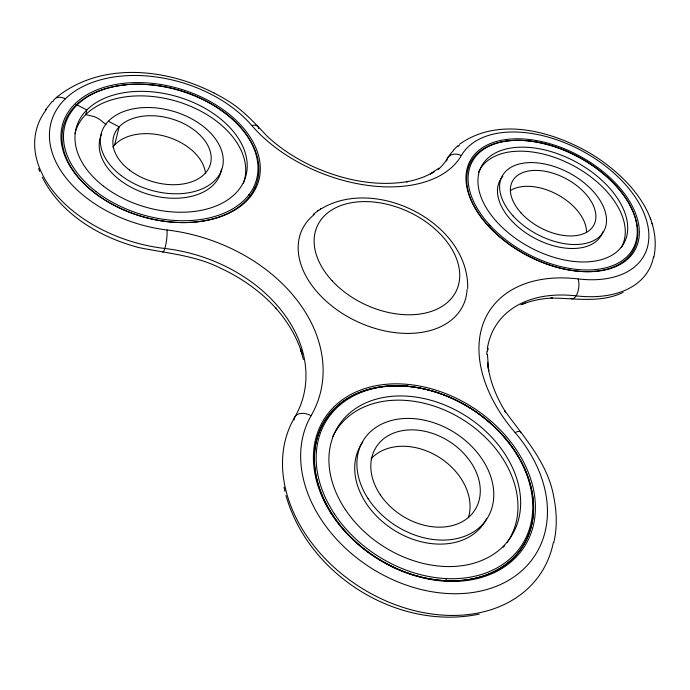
<?xml version="1.0" encoding="UTF-8"?>
<svg xmlns="http://www.w3.org/2000/svg" width="690" height="690" viewBox="0 0 690 690"><rect width="100%" height="100%" fill="white"/><g stroke="black" fill="none" stroke-linecap="round" stroke-linejoin="round"><path stroke-width="1.03" d="M487.433 354.237L488.693 370.858L487.494 362.379C489.288 380.078 496.222 396.888 505.52 411.93L504.925 410.964C524.409 437.814 548.274 463.637 553.915 497.723C556.83 512.48 557.261 527.833 553.82 542.538M467.708 288.593C469.209 219.42 366.192 171.017 313.174 214.495M487.589 351.063L487.865 348.045L487.64 349.778M653.87 257.301C662.797 213.219 625.614 174.967 591.028 153.792C552.845 131.376 498.844 116.162 459.583 144.236M114.592 144.96L119.146 126.857L108.356 121.224M611.892 181.608L611.642 181.082M45.368 109.977L52.224 101.456M453.442 150.075L457.858 145.711M56.278 97.566C104.561 58.348 176.959 69.578 226.743 100.128C242.492 109.443 254.782 123.07 267.168 136.249C280.476 148.669 295.976 158.605 312.432 166.299C342.016 179.745 375.446 187.016 407.842 181.548L406.462 181.824C416.148 180.012 425.67 176.873 434.122 171.741L430.319 173.932L438.875 168.136M317.805 210.64L318.521 210.139M320.35 208.898L321.048 208.415M623.113 292.396C600.421 303.41 574.968 298.132 550.939 298.063L552.319 297.985C541.555 298.572 530.817 300.668 520.838 304.816M522.399 304.187L525.245 303.048M479.171 614.135C397.656 631.065 308.49 575.158 285.945 495.455M213.495 92.589L213.952 92.814M76.081 104.397L86.819 109.995L85.767 114.6L94.314 116.653A24.978 17.302 42.9 0 1 99.688 119.456L106.027 124.571M42.263 177.209C60.936 214.245 99.55 237.196 138.578 247.503C166.54 253.282 195.762 255.317 221.611 268.686C242.181 278.38 261.122 291.775 276.354 308.732L275.62 307.938C287.454 321.247 296.924 336.832 302.073 353.944L300.435 348.899L303.393 359.576M38.64 168.601L39.709 171.474M650.23 218.126L650.722 219.532M652.016 223.258L652.533 224.733M284.047 487.131L284.918 491.28M467.087 289.455A88.95 59.858 25 0 1 355.083 320.583A88.95 59.858 25 0 1 314.286 214.512M251.833 125.528A124.442 74.727 21.8 0 0 366.192 185.179A124.442 74.727 21.8 0 0 461.334 155.561A104.138 62.419 28.3 0 1 622.699 181.565A104.138 62.419 28.3 0 1 578.134 278.915A145.9 95.263 34 0 0 515.12 432.613A131.963 99.394 32.6 0 1 519.096 573.036A131.963 99.394 32.6 0 1 359.223 559.78A131.963 99.394 32.6 0 1 311.112 415.699A157.173 118.111 17.4 0 0 167.075 229.977A113.376 73.977 16.3 0 1 60.694 103.897A113.376 73.977 16.3 0 1 251.807 125.537A11.842 6.288 -40.5 0 1 258.698 128.694M52.966 101.68A12.549 8.651 44.3 0 1 65.36 98.799M446.611 161.037A11.333 9.039 29.1 0 1 461.343 155.569M438.245 169.473A112.487 68.06 21.8 0 0 447.293 158.596A115.118 69.569 28.3 0 1 453.33 150.653M653.559 256.714A115.118 69.569 28.3 0 1 576.124 295.863A131.756 86.612 34.2 0 0 487.399 348.338M457.85 146.522A115.118 69.569 28.3 0 1 459.506 145.254M578.142 278.915A11.997 5.503 -83.4 0 1 577.418 293.198A11.997 5.503 -83.4 0 1 570.751 298.365M486.709 354.246A131.756 86.612 34.2 0 1 486.993 351.262M515.111 432.621A13.628 3.717 -40.3 0 1 520.614 432.811M294.035 420.063A14.266 9.298 30.6 0 1 311.112 415.699M553.285 542.72A145.702 110.486 32.8 0 1 379.198 597.807A145.702 110.486 32.8 0 1 294.604 417.476A141.847 107.217 17.3 0 0 164.858 248.486A125.287 82.377 16.2 0 1 46.472 109.443M167.075 229.968A13.11 2.312 -83.3 0 1 165.626 245.502A13.11 2.312 -83.3 0 1 162.348 251.617M446.094 578.548A1.57 0.587 -88.6 0 1 445.835 580.704M130.168 84.499A100.74 65.757 16.3 0 1 256.947 182.324A100.74 65.757 16.3 0 1 96.186 194.002A100.74 65.757 16.3 0 1 126.917 84.732M75.874 105.32A1.259 0.88 44.2 0 1 77.151 104.958M74.951 133.67A87.863 57.503 16.2 0 1 176.295 101.189A87.863 57.503 16.2 0 1 243.398 183.264M221.507 169.188A62.73 41.029 16.2 0 1 148.712 194.451A62.73 41.029 16.2 0 1 101.697 133.834M112.824 147.074A49.723 32.879 16.1 0 1 165.859 136.456A49.723 32.879 16.1 0 1 205.491 173.535M248.969 194.563A1.259 0.914 37.2 0 1 249.763 196.02M478.437 172.422A80.73 48.55 28.3 0 1 572.502 165.221A80.73 48.55 28.3 0 1 621.198 247.615M602.896 231.805A57.641 34.655 28.3 0 1 533.266 237.446A57.641 34.655 28.3 0 1 502.838 176.243M510.298 190.621A45.721 27.807 28.4 0 1 557.986 194.891A45.721 27.807 28.4 0 1 586.517 232.677M489.081 226.734A1.199 0.457 -42.4 0 1 490.34 225.613M332.778 436.615A102.189 77.142 32.6 0 1 461.205 418.623A102.189 77.142 32.6 0 1 507.107 542.409M504.675 545.643A102.189 77.142 32.6 0 1 503.372 547.205M486.648 518.621A72.933 55.028 32.6 0 1 394.577 530.507A72.933 55.028 32.6 0 1 362.793 442.126M371.116 458.738A57.736 43.953 32.9 0 1 438.081 456.642A57.736 43.953 32.9 0 1 468.381 517.776M407.204 386.271A1.38 0.483 -85.2 0 1 407.859 386.521M254.748 187.792A100.145 65.8 16.2 0 1 254.256 189.586M332.201 280.873A76.694 51.207 25 0 0 455.857 291.767A76.694 51.207 25 0 0 372.704 201.929A76.694 51.207 25 0 0 332.201 280.873M488.054 225.621A92.495 55.467 28.3 0 0 633.36 250.375A92.495 55.467 28.3 0 0 535.268 141.933A92.495 55.467 28.3 0 0 488.054 225.621M487.709 225.156A93.702 56.149 28.3 0 0 634.886 250.185A93.702 56.149 28.3 0 0 535.406 140.389A93.702 56.149 28.3 0 0 487.709 225.156M331.623 513.386A117.162 88.26 32.6 0 0 521.209 548.619A117.162 88.26 32.6 0 0 419.046 387.918A117.162 88.26 32.6 0 0 331.623 513.386M332.753 515.189A117.214 88.303 32.6 0 0 522.218 547.179A117.214 88.303 32.6 0 0 416.881 387.461A117.214 88.303 32.6 0 0 332.753 515.189M330.915 513.144A118.715 89.381 32.6 0 0 522.986 548.731A118.715 89.381 32.6 0 0 419.313 385.995A118.715 89.381 32.6 0 0 330.915 513.144M93.314 191.898A102.017 66.542 16.3 0 0 257.974 183.023A102.017 66.542 16.3 0 0 130.608 82.774A102.017 66.542 16.3 0 0 93.314 191.898M121.25 175.622A62.919 41.003 16.3 0 0 222.085 168.61A62.919 41.003 16.3 0 0 142.028 107.7A62.919 41.003 16.3 0 0 121.25 175.622M129.384 170.007A50.327 32.792 16.3 0 0 210.209 164.789A50.327 32.792 16.3 0 0 146.539 115.86A50.327 32.792 16.3 0 0 129.384 170.007M103.595 186.24A88.13 57.46 16.3 0 0 245.373 177.546A88.13 57.46 16.3 0 0 134.343 91.546A88.13 57.46 16.3 0 0 103.595 186.24M95.85 191.415A99.541 64.92 16.3 0 0 255.947 181.479A99.541 64.92 16.3 0 0 130.462 84.396A99.541 64.92 16.3 0 0 95.85 191.415M513.213 216.039A57.796 34.612 28.3 0 0 603.879 231.081A57.796 34.612 28.3 0 0 542.099 163.513A57.796 34.612 28.3 0 0 513.213 216.039M521.105 212.977A46.23 27.678 28.3 0 0 593.711 225.337A46.23 27.678 28.3 0 0 544.626 171.189A46.23 27.678 28.3 0 0 521.105 212.977M496.343 221.326A80.954 48.498 28.3 0 0 623.682 243.691A80.954 48.498 28.3 0 0 538.467 148.626A80.954 48.498 28.3 0 0 496.343 221.326M489.115 224.345A91.434 54.786 28.3 0 0 632.808 249.124A91.434 54.786 28.3 0 0 536.104 141.881A91.434 54.786 28.3 0 0 489.115 224.345M368.055 498.568A73.192 55.045 32.5 0 0 486.416 519.579A73.192 55.045 32.5 0 0 421.555 419.632A73.192 55.045 32.5 0 0 368.055 498.568M380.294 494.799A58.538 44.013 32.5 0 0 474.841 510.082A58.538 44.013 32.5 0 0 421.495 430.663A58.538 44.013 32.5 0 0 380.294 494.799M345.311 509.531A102.543 77.168 32.6 0 0 510.98 536.794A102.543 77.168 32.6 0 0 418.071 397.414A102.543 77.168 32.6 0 0 345.311 509.531M334.331 513.765A115.825 87.19 32.6 0 0 521.545 545.514A115.825 87.19 32.6 0 0 417.536 387.711A115.825 87.19 32.6 0 0 334.331 513.765"/></g></svg>
